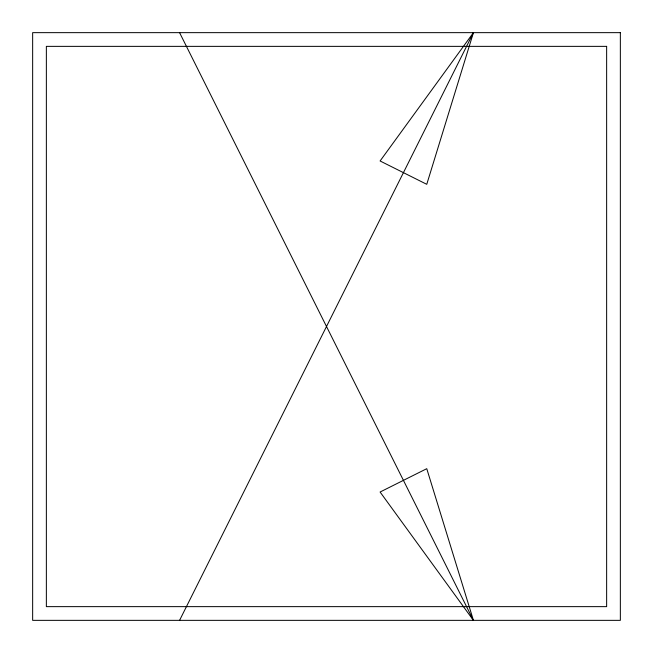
<?xml version="1.0" encoding="UTF-8"?>
<svg xmlns="http://www.w3.org/2000/svg" width="653" height="653" viewBox="0 0 653 653"><rect width="100%" height="100%" fill="white"/><g stroke="black" fill="none" stroke-linecap="round" stroke-linejoin="round"><path stroke-width="0.98" d="M473.425 32.65L426.76 184.317L380.095 160.981L473.425 32.65L179.575 620.35M473.425 620.35L380.095 492.019L426.76 468.683L473.425 620.35L179.575 32.65M620.35 32.65L32.65 32.65L32.65 620.35L620.35 620.35L620.35 32.65M606.637 46.363L46.363 46.363L46.363 606.637L606.637 606.637L606.637 46.363"/></g></svg>
